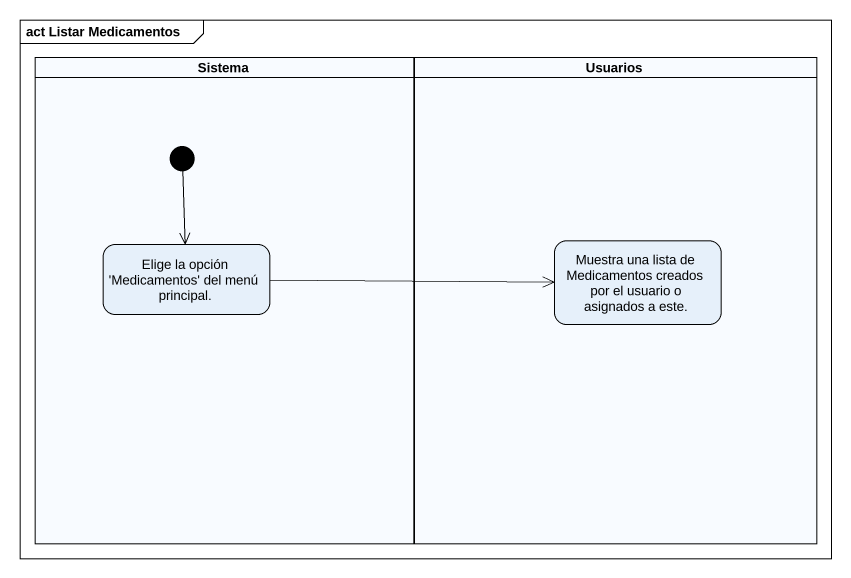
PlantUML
@startuml
mainframe act Listar Medicamentos
hide empty description
state Sistema <<partition>> {
  state "Elige la opción 'Medicamentos' del menú principal." as Elige_la_opción
  [*] --> Elige_la_opción
}
state Usuarios <<partition>> {
  state "Muestra una lista de Medicamentos creados por el usuario o asignados a este." as Muestra_una_lista_de
}
Elige_la_opción -right-> Muestra_una_lista_de
@enduml
